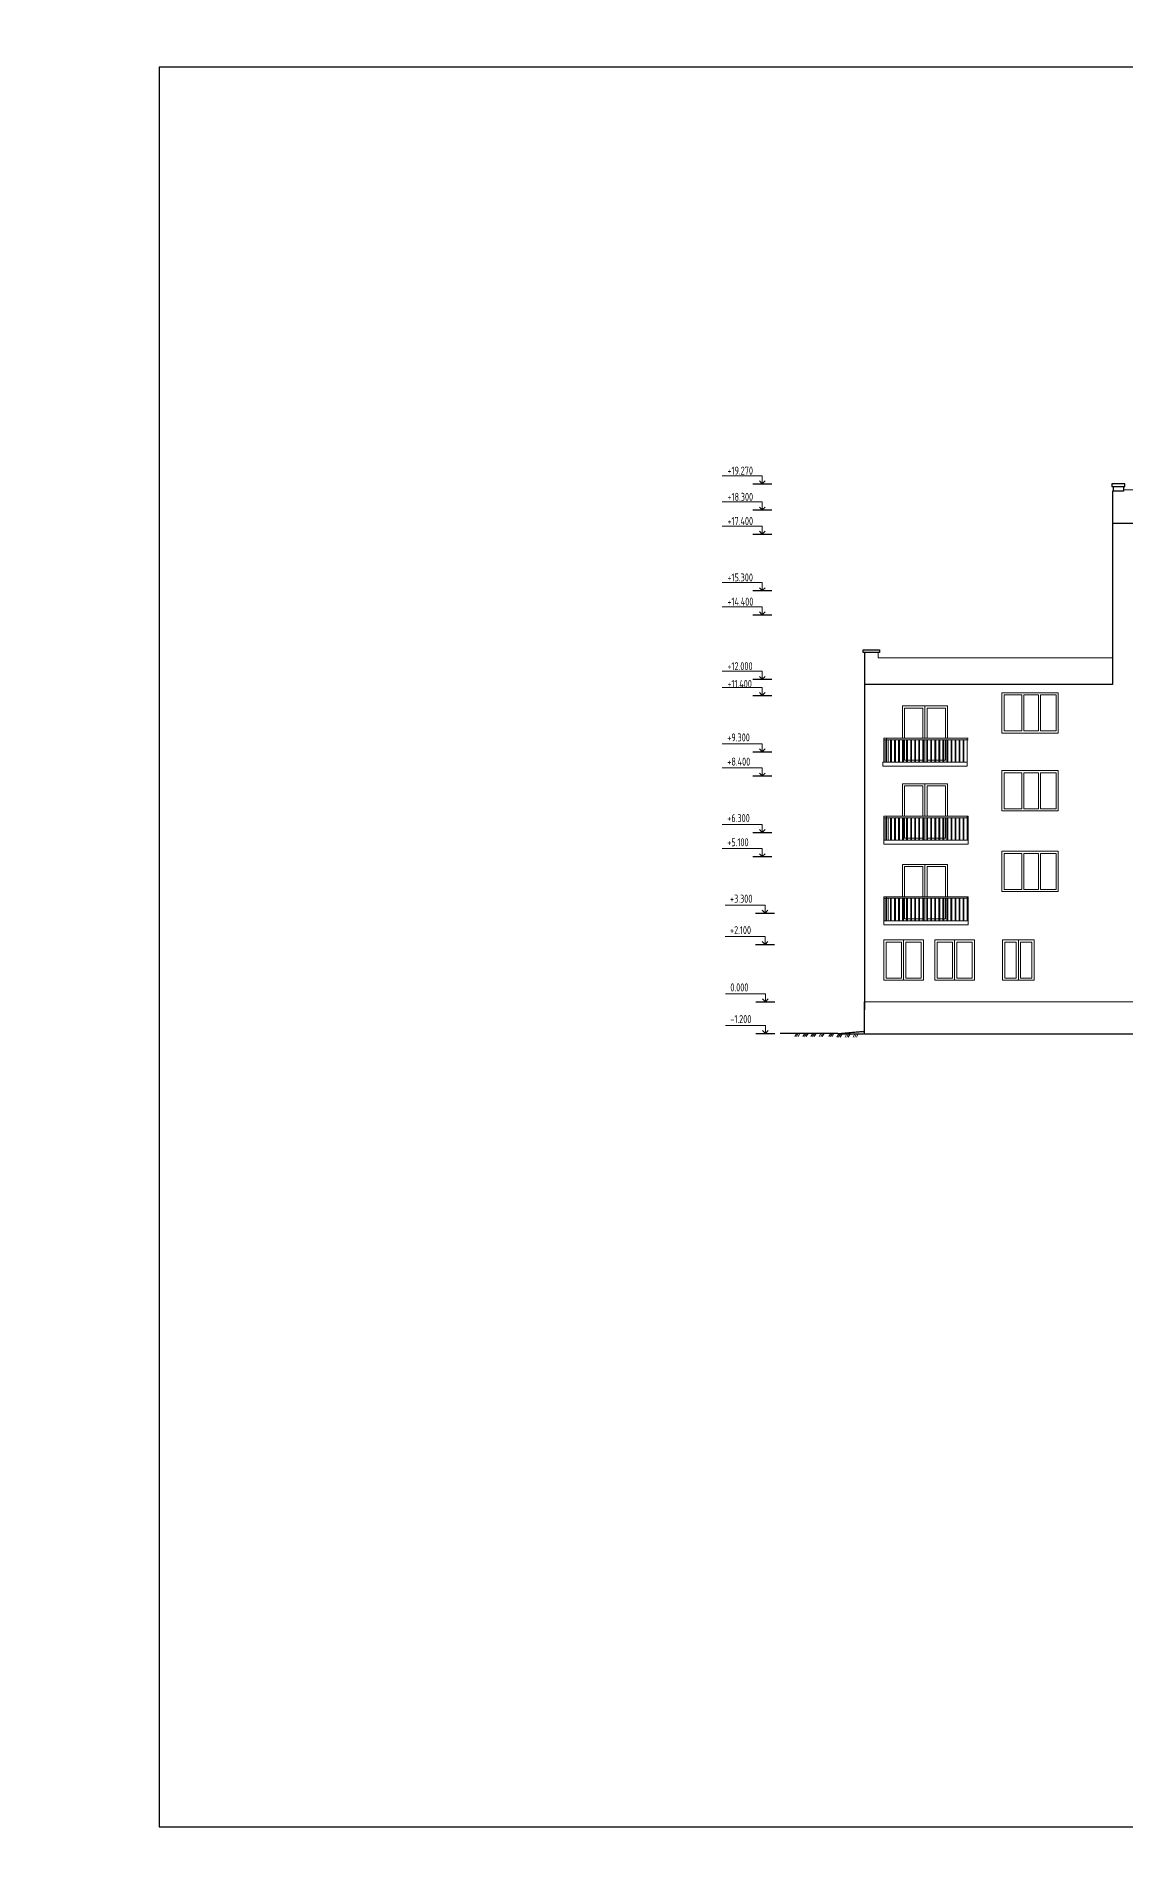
# Model space of a CAD drawing. Header units: millimetres. Extents: x -689206 to 4969298, y -1019800 to 703299.
# Drawn here: x 323711 to 364237, y -492310 to -424549 of the extents above; entities that cross this region are included whole.
import ezdxf

# ---------------------------------------------------------------- set-up
doc = ezdxf.new("R2010")
doc.units = ezdxf.units.MM
doc.layers.add('внешняярамка', color=7, linetype='Continuous', lineweight=5, plot=False)
doc.layers.add('РАЗМЕРЫ', color=7, linetype='Continuous', lineweight=9)
doc.layers.add('Штамп', color=7, linetype='Continuous', lineweight=5)
for name, color, linetype in [('разрез1-1', 7, 'Continuous'), ('разрез2-2', 7, 'Continuous'), ('фасад1', 7, 'Continuous')]:
    doc.layers.add(name, color=color, linetype=linetype)
doc.styles.add('Аннотативный', font='isocteur.ttf', dxfattribs={"width": 0.7, "height": 250})

msp = doc.modelspace()

# ---------------------------------------------------------------- linework, layer by layer
at = {"layer": 'внешняярамка', "lineweight": 5, "ltscale": 50, "const_width": 2.28}
msp.add_lwpolyline([(323711.7, -492309.2), (419533.3, -492309.2), (419533.3, -424549.6), (323711.7, -424549.6), (323711.7, -492309.2)], dxfattribs=at)
at = {"layer": 'РАЗМЕРЫ', "lineweight": 30, "ltscale": 35}
for p, q in [((363753.8, -441467.8), (363753.8, -448667.8)), ((364160.6, -441467.8), (363753.8, -441467.8)), ((382395.8, -442667.8), (363753.8, -442667.8)), ((354473.8, -447467.8), (354473.8, -447367.8)), ((354473.8, -447367.8), (355031.8, -447367.8)), ((354523.8, -447467.8), (354473.8, -447467.8)), ((354523.8, -447467.8), (354523.8, -460467.8)), ((355031.8, -447467.8), (354523.8, -447467.8)), ((355031.8, -447367.8), (355081.8, -447367.8)), ((355081.8, -447467.8), (355031.8, -447467.8)), ((355081.8, -447367.8), (355081.8, -447467.8)), ((363753.8, -448667.8), (354523.8, -448667.8)), ((354523.8, -460467.8), (354523.8, -460767.8)), ((354523.8, -461667.8), (354523.8, -460467.8)), ((392845.8, -461667.8), (354523.8, -461667.8))]:
    msp.add_line(p, q, dxfattribs=at)
at = {"layer": 'РАЗМЕРЫ', "lineweight": 5, "ltscale": 35}
for p, q in [((364160.6, -441291.1), (364160.6, -441416.1)), ((364160.6, -441416.1), (381935.8, -441416.1))]:
    msp.add_line(p, q, dxfattribs=at)
at = {"layer": 'РАЗМЕРЫ', "lineweight": 18, "ltscale": 35}
for p, q in [((355031.8, -447667.8), (355031.8, -447467.8)), ((355031.8, -447667.8), (363753.8, -447667.8)), ((381885.8, -460467.8), (354523.8, -460467.8))]:
    msp.add_line(p, q, dxfattribs=at)
at = {"layer": 'РАЗМЕРЫ', "lineweight": 15, "ltscale": 35}
for p, q in [((359634.3, -450467.8), (359634.6, -448967.5)), ((359634.3, -450467.8), (359634.3, -448967.8)), ((359634.3, -448967.8), (361104.3, -448967.8)), ((359634.3, -448967.8), (359634.3, -450467.8)), ((361734.3, -448967.8), (359634.3, -448967.8)), ((361734.3, -448967.8), (359634.7, -448967.5)), ((359634.7, -448967.5), (359714.7, -448967.5)), ((359714.7, -449047.6), (359714.5, -450387.5)), ((359714.7, -448967.5), (359714.7, -448967.8)), ((359714.7, -449047.6), (360375.7, -449047.7)), ((360375.7, -449047.7), (360375.5, -450387.6)), ((360455.5, -450387.6), (360455.7, -449047.7)), ((360992.5, -449047.7), (360455.7, -449047.7)), ((360992.5, -449047.7), (360992.3, -450387.7)), ((361072.3, -450387.7), (361072.5, -449047.8)), ((361654.3, -449047.8), (361072.5, -449047.8)), ((361734.3, -448967.8), (361104.3, -448967.8)), ((361654.3, -450387.8), (361654.3, -449047.8)), ((361734.3, -450467.8), (361734.3, -448967.8)), ((361734.3, -450467.8), (361734.3, -448967.8)), ((361734.3, -450467.8), (361734.3, -448967.8)), ((361104.3, -450467.8), (359634.3, -450467.8)), ((359634.3, -450467.8), (361734.3, -450467.8)), ((359634.3, -450467.8), (361734.3, -450467.8)), ((359634.3, -450467.8), (361734.3, -450467.8)), ((359714.5, -450387.5), (360375.5, -450387.6)), ((360455.5, -450387.6), (360992.3, -450387.6)), ((361072.3, -450387.6), (361654.3, -450387.6)), ((355242.6, -450657.8), (355242.2, -451557.8)), ((355401.5, -450717.8), (355242.5, -450717.8)), ((355293.3, -450717.8), (355293, -451557.9)), ((359634.3, -453367.8), (359634.6, -451867.5)), ((359634.3, -453367.8), (359634.3, -451867.8)), ((359634.3, -451867.8), (361104.3, -451867.8)), ((359634.3, -451867.8), (359634.3, -453367.8)), ((361734.3, -451867.8), (359634.3, -451867.8)), ((361734.3, -451867.8), (359634.7, -451867.5)), ((359634.7, -451867.5), (359714.7, -451867.5)), ((359714.7, -451947.6), (359714.5, -453287.5)), ((359714.7, -451867.5), (359714.7, -451867.8)), ((359714.7, -451947.6), (360375.7, -451947.7)), ((360375.7, -451947.7), (360375.5, -453287.6)), ((360455.5, -453287.6), (360455.7, -451947.7)), ((360992.5, -451947.7), (360455.7, -451947.7)), ((360992.5, -451947.7), (360992.3, -453287.7)), ((361072.3, -453287.7), (361072.5, -451947.8)), ((361654.3, -451947.8), (361072.5, -451947.8)), ((361734.3, -451867.8), (361104.3, -451867.8)), ((361654.3, -453287.8), (361654.3, -451947.8)), ((361734.3, -453367.8), (361734.3, -451867.8)), ((361734.3, -453367.8), (361734.3, -451867.8)), ((361734.3, -453367.8), (361734.3, -451867.8)), ((359714.5, -453287.5), (360375.5, -453287.6)), ((360455.5, -453287.6), (360992.3, -453287.6)), ((361072.3, -453287.6), (361654.3, -453287.6)), ((355242.6, -453557.8), (355242.2, -454457.8)), ((355401.5, -453617.8), (355242.5, -453617.8)), ((355293.3, -453617.8), (355293, -454457.9)), ((358382.6, -453557.9), (358382.2, -454459.2)), ((361104.3, -453367.8), (359634.3, -453367.8)), ((359634.3, -453367.8), (361734.3, -453367.8)), ((359634.3, -453367.8), (361734.3, -453367.8)), ((359634.3, -453367.8), (361734.3, -453367.8)), ((359634.3, -456367.8), (359634.6, -454867.5)), ((359634.3, -456367.8), (359634.3, -454867.8)), ((359634.3, -454867.8), (361104.3, -454867.8)), ((359634.3, -454867.8), (359634.3, -456367.8)), ((361734.3, -454867.8), (359634.3, -454867.8)), ((361734.3, -454867.8), (359634.7, -454867.5)), ((359634.7, -454867.5), (359714.7, -454867.5)), ((359714.7, -454947.6), (359714.5, -456287.5)), ((359714.7, -454867.5), (359714.7, -454867.8)), ((359714.7, -454947.6), (360375.7, -454947.7)), ((360375.7, -454947.7), (360375.5, -456287.6)), ((360455.5, -456287.6), (360455.7, -454947.7)), ((360992.5, -454947.7), (360455.7, -454947.7)), ((360992.5, -454947.7), (360992.3, -456287.7)), ((361072.3, -456287.7), (361072.5, -454947.8)), ((361654.3, -454947.8), (361072.5, -454947.8)), ((361734.3, -454867.8), (361104.3, -454867.8)), ((361654.3, -456287.8), (361654.3, -454947.8)), ((361734.3, -456367.8), (361734.3, -454867.8)), ((361734.3, -456367.8), (361734.3, -454867.8)), ((361734.3, -456367.8), (361734.3, -454867.8)), ((355241.7, -456557.8), (355241.3, -457457.8)), ((355400.6, -456617.8), (355241.7, -456617.8)), ((355292.5, -456617.8), (355292.1, -457457.9)), ((358381.7, -456557.9), (358381.3, -457459.2)), ((361104.3, -456367.8), (359634.3, -456367.8)), ((359634.3, -456367.8), (361734.3, -456367.8)), ((359634.3, -456367.8), (361734.3, -456367.8)), ((359634.3, -456367.8), (361734.3, -456367.8)), ((359714.5, -456287.5), (360375.5, -456287.6)), ((360455.5, -456287.6), (360992.3, -456287.6)), ((361072.3, -456287.6), (361654.3, -456287.6)), ((356712.8, -458167.8), (355242.3, -458167.8)), ((355242.3, -458167.8), (355242.3, -459667.8)), ((355242.8, -458167.8), (355242.8, -459667.8)), ((356712.8, -458167.8), (355242.8, -458167.8)), ((355242.8, -458167.8), (355242.8, -459667.8)), ((356712.8, -458167.8), (355242.8, -458167.8)), ((355322.8, -459587.8), (355322.8, -458247.8)), ((355322.8, -458247.8), (355897.8, -458247.8)), ((355897.8, -458247.8), (355897.8, -459587.8)), ((355977.8, -459667.8), (355977.8, -458167.8)), ((356057.8, -458247.8), (356632.8, -458247.8)), ((356057.8, -459587.8), (356057.8, -458247.8)), ((356632.8, -458247.8), (356632.8, -459587.8)), ((356712.8, -458167.8), (356712.8, -459667.8)), ((356712.8, -458167.8), (356712.8, -459667.8)), ((356712.8, -458167.8), (356712.8, -459667.8)), ((357140.8, -458167.8), (357140.8, -459667.8)), ((358610.8, -458167.8), (357140.8, -458167.8)), ((357140.8, -458167.8), (357140.8, -459667.8)), ((358610.8, -458167.8), (357140.8, -458167.8)), ((357140.8, -458167.8), (357140.8, -459667.8)), ((358610.8, -458167.8), (357140.8, -458167.8)), ((357220.8, -459587.8), (357220.8, -458247.8)), ((357220.8, -458247.8), (357795.8, -458247.8)), ((357795.8, -458247.8), (357795.8, -459587.8)), ((357875.8, -459667.8), (357875.8, -458167.8)), ((357955.8, -458247.8), (358530.8, -458247.8)), ((357955.8, -459587.8), (357955.8, -458247.8)), ((358530.8, -458247.8), (358530.8, -459587.8)), ((358610.8, -459667.8), (358610.8, -458167.8)), ((358610.8, -458167.8), (358610.8, -459667.8)), ((358610.8, -458167.8), (358610.8, -459667.8)), ((359662.1, -458167.8), (360832.1, -458167.8)), ((359662.1, -458167.8), (359662.1, -459667.8)), ((360832.1, -458167.8), (359662.1, -458167.8)), ((359662.1, -459667.8), (359662.1, -458167.8)), ((359662.1, -458167.8), (359662.1, -459667.8)), ((360832.1, -458167.8), (359662.1, -458167.8)), ((360167.1, -458247.8), (359742.1, -458247.8)), ((359742.1, -458247.8), (359742.1, -459587.8)), ((360247.1, -458167.8), (360167.1, -458167.8)), ((360167.1, -458247.8), (360167.1, -459587.8)), ((360247.1, -459667.8), (360247.1, -458167.8)), ((360247.1, -458167.8), (360327.1, -458167.8)), ((360752.1, -458247.8), (360327.1, -458247.8)), ((360327.1, -458247.8), (360327.1, -459587.8)), ((360752.1, -459587.8), (360752.1, -458247.8)), ((360832.1, -458167.8), (360832.1, -459667.8)), ((360832.1, -459667.8), (360832.1, -458167.8)), ((360832.1, -458167.8), (360832.1, -459667.8)), ((355242.3, -459667.8), (356712.8, -459667.8)), ((356712.8, -459667.8), (355242.8, -459667.8)), ((356712.8, -459667.8), (355242.8, -459667.8)), ((355242.8, -459667.8), (355322.8, -459667.8)), ((355897.8, -459587.8), (355322.8, -459587.8)), ((356632.8, -459587.8), (356057.8, -459587.8)), ((357140.8, -459667.8), (358610.8, -459667.8)), ((358610.8, -459667.8), (357140.8, -459667.8)), ((358610.8, -459667.8), (357140.8, -459667.8)), ((357140.8, -459667.8), (357220.8, -459667.8)), ((357795.8, -459587.8), (357220.8, -459587.8)), ((358530.8, -459587.8), (357955.8, -459587.8)), ((359662.1, -459667.8), (359662.1, -459587.8)), ((360832.1, -459667.8), (359662.1, -459667.8)), ((359662.1, -459667.8), (360832.1, -459667.8)), ((360832.1, -459667.8), (359662.1, -459667.8)), ((359742.1, -459587.8), (360167.1, -459587.8)), ((360327.1, -459587.8), (360752.1, -459587.8))]:
    msp.add_line(p, q, dxfattribs=at)
at = {"layer": 'разрез1-1', "lineweight": 5}
for p, q in [((350720.6, -440893.3), (349231.5, -440893.3)), ((350720.6, -441191.1), (350720.6, -440893.3)), ((350720.6, -441868.3), (349231.5, -441868.3)), ((350720.6, -442166.1), (350720.6, -441868.3)), ((350720.6, -442768.3), (349231.5, -442768.3)), ((350720.6, -443066.1), (350720.6, -442768.3)), ((350720.6, -444868.3), (349231.5, -444868.3)), ((350720.6, -445166.1), (350720.6, -444868.3)), ((350720.6, -445768.3), (349231.5, -445768.3)), ((350720.6, -446066.1), (350720.6, -445768.3)), ((350720.6, -448168.3), (349231.5, -448168.3)), ((350720.6, -448466.1), (350720.6, -448168.3)), ((350720.6, -448768.3), (349231.5, -448768.3)), ((350720.6, -449066.1), (350720.6, -448768.3)), ((350720.6, -450868.3), (349231.5, -450868.3)), ((350720.6, -451166.1), (350720.6, -450868.3)), ((350720.6, -451768.3), (349231.5, -451768.3)), ((350720.6, -452066.1), (350720.6, -451768.3)), ((350720.6, -453868.3), (349231.5, -453868.3)), ((350720.6, -454166.1), (350720.6, -453868.3)), ((350720.6, -454768.3), (349231.5, -454768.3)), ((350720.6, -455066.1), (350720.6, -454768.3)), ((350822.5, -456868.3), (349333.4, -456868.3)), ((350822.5, -457166.1), (350822.5, -456868.3)), ((350822.5, -458038.3), (349333.4, -458038.3)), ((350822.5, -458336.1), (350822.5, -458038.3)), ((350834.1, -460168.3), (349345, -460168.3)), ((350834.1, -460466.1), (350834.1, -460168.3)), ((350834.1, -461348.3), (349345, -461348.3)), ((350834.1, -461646.1), (350834.1, -461348.3))]:
    msp.add_line(p, q, dxfattribs=at)
at = {"layer": 'разрез1-1', "lineweight": 30}
for p, q in [((350720.6, -441191.1), (350615.3, -441085.8)), ((350720.6, -441191.1), (350825.9, -441085.8)), ((350366, -441191.1), (351075.1, -441191.1)), ((363780.6, -441291.1), (363780.6, -441467.8)), ((364160.6, -441291.1), (364160.6, -441467.8)), ((350366, -442166.1), (351075.1, -442166.1)), ((350720.6, -442166.1), (350615.3, -442060.8)), ((350720.6, -442166.1), (350825.9, -442060.8)), ((350366, -443066.1), (351075.1, -443066.1)), ((350720.6, -443066.1), (350615.3, -442960.8)), ((350720.6, -443066.1), (350825.9, -442960.8)), ((350366, -445166.1), (351075.1, -445166.1)), ((350720.6, -445166.1), (350615.3, -445060.8)), ((350720.6, -445166.1), (350825.9, -445060.8)), ((350366, -446066.1), (351075.1, -446066.1)), ((350720.6, -446066.1), (350615.3, -445960.8)), ((350720.6, -446066.1), (350825.9, -445960.8)), ((350366, -448466.1), (351075.1, -448466.1)), ((350720.6, -448466.1), (350615.3, -448360.8)), ((350720.6, -448466.1), (350825.9, -448360.8)), ((350366, -449066.1), (351075.1, -449066.1)), ((350720.6, -449066.1), (350615.3, -448960.8)), ((350720.6, -449066.1), (350825.9, -448960.8)), ((350366, -451166.1), (351075.1, -451166.1)), ((350720.6, -451166.1), (350615.3, -451060.8)), ((350720.6, -451166.1), (350825.9, -451060.8)), ((350720.6, -452066.1), (350615.3, -451960.8)), ((350720.6, -452066.1), (350825.9, -451960.8)), ((350366, -452066.1), (351075.1, -452066.1)), ((350366, -454166.1), (351075.1, -454166.1)), ((350720.6, -454166.1), (350615.3, -454060.8)), ((350720.6, -454166.1), (350825.9, -454060.8)), ((350366, -455066.1), (351075.1, -455066.1)), ((350720.6, -455066.1), (350615.3, -454960.8)), ((350720.6, -455066.1), (350825.9, -454960.8)), ((350467.9, -457166.1), (351177, -457166.1)), ((350822.5, -457166.1), (350717.2, -457060.8)), ((350822.5, -457166.1), (350927.8, -457060.8)), ((350467.9, -458336.1), (351177, -458336.1)), ((350822.5, -458336.1), (350717.2, -458230.8)), ((350822.5, -458336.1), (350927.8, -458230.8)), ((350479.5, -460466.1), (351188.6, -460466.1)), ((350834.1, -460466.1), (350728.8, -460360.8)), ((350834.1, -460466.1), (350939.4, -460360.8)), ((350479.5, -461646.1), (351188.6, -461646.1)), ((350834.1, -461646.1), (350728.8, -461540.8)), ((350834.1, -461646.1), (350939.4, -461540.8))]:
    msp.add_line(p, q, dxfattribs=at)
msp.add_lwpolyline([(364160.6, -441291.1), (364210.6, -441291.1), (364210.6, -441191.1), (363780.6, -441191.1), (363730.6, -441191.1), (363730.6, -441291.1), (364160.6, -441291.1)], dxfattribs=at)
at = {"layer": 'разрез2-2'}
for p, q in [((353534.1, -461646.1), (351386.6, -461646.1)), ((353534.1, -461646.1), (353234.1, -461646.1)), ((353534.1, -461646.1), (354486.8, -461562.1)), ((354486.8, -461582.1), (353534.1, -461666.1)), ((353534.1, -461646.1), (353534.1, -461666.1)), ((353534.1, -461666.1), (354486.8, -461666.1))]:
    msp.add_line(p, q, dxfattribs=at)
at = {"layer": 'разрез2-2', "lineweight": 15}
for points in [[(351999.1, -461646.1), (351929.4, -461765.5)], [(352058.7, -461646.1), (351990.4, -461765.5)], [(352119.6, -461646.1), (352050, -461765.5)], [(352299.9, -461646.1), (352230.2, -461765.5)], [(352359.5, -461646.1), (352291.2, -461765.5)], [(352420.4, -461646.1), (352350.8, -461765.5)], [(352600.7, -461646.1), (352531.1, -461765.5)], [(352660.3, -461646.1), (352592, -461765.5)], [(352721.2, -461646.1), (352651.6, -461765.5)], [(352901.5, -461646.1), (352831.9, -461765.5)], [(352961.1, -461646.1), (352892.8, -461765.5)], [(353266.6, -461646.1), (353197, -461765.5)], [(353326.2, -461646.1), (353257.9, -461765.5)], [(353387.1, -461646.1), (353317.5, -461765.5)], [(353567.4, -461666.1), (353497.8, -461785.5)], [(353627, -461666.1), (353558.7, -461785.5)], [(353687.9, -461666.1), (353618.3, -461785.5)], [(353868.2, -461666.1), (353798.6, -461785.5)], [(353927.8, -461666.1), (353859.5, -461785.5)], [(353988.7, -461666.1), (353919.1, -461785.5)], [(354169, -461666.1), (354099.4, -461785.5)], [(354228.6, -461666.1), (354160.3, -461785.5)]]:
    msp.add_lwpolyline(points, dxfattribs=at)
for points in [[(352952.4, -461765.5), (353020.8, -461646.1)], [(354219.9, -461785.5), (354288.3, -461666.1)]]:
    msp.add_lwpolyline(points, close=True, dxfattribs=at)
at = {"layer": 'фасад1', "color": 7, "lineweight": 15}
for p, q in [((361314.3, -448967.8), (359634.3, -448967.8)), ((359634.3, -450467.8), (361314.3, -450467.8)), ((358382.6, -450657.9), (355242.6, -450657.8)), ((355341.5, -450657.8), (355341.5, -451557.8)), ((358382.5, -450718.3), (355401.5, -450717.8)), ((355941.5, -450717.8), (355941.5, -451557.8)), ((355971.5, -450717.8), (355971.5, -451557.8)), ((356091.5, -450717.8), (356091.5, -451557.8)), ((356121.5, -450717.8), (356121.5, -451557.8)), ((356241.5, -450717.8), (356241.5, -451557.8)), ((356271.5, -450717.8), (356271.5, -451557.8)), ((356391.5, -450717.8), (356391.5, -451557.8)), ((356421.5, -450717.8), (356421.5, -451557.8)), ((356541.5, -450717.8), (356541.5, -451557.8)), ((356571.5, -450717.8), (356571.5, -451557.8)), ((356691.5, -450717.8), (356691.5, -451557.8)), ((356721.5, -450717.8), (356721.5, -451557.8)), ((356841.5, -450717.8), (356841.5, -451557.8)), ((356871.5, -450717.8), (356871.5, -451557.8)), ((356991.5, -450717.8), (356991.5, -451557.8)), ((357021.5, -450717.8), (357021.5, -451557.8)), ((357141.5, -450717.8), (357141.5, -451557.8)), ((357171.5, -450717.8), (357171.5, -451557.8)), ((357291.5, -450717.8), (357291.5, -451557.8)), ((357321.5, -450717.8), (357321.5, -451557.8)), ((357441.5, -450717.8), (357441.5, -451557.8)), ((357471.5, -450717.8), (357471.5, -451557.8)), ((357591.5, -450717.8), (357591.5, -451557.8)), ((357621.5, -450717.8), (357621.5, -451557.8)), ((357741.5, -450717.8), (357741.5, -451557.8)), ((357771.5, -450717.8), (357771.5, -451557.8)), ((357894.6, -450718.2), (357894.6, -451558.2)), ((357924.6, -450718.2), (357924.6, -451558.2)), ((358044.6, -450718.2), (358044.6, -451558.2)), ((358074.6, -450718.2), (358074.6, -451558.2)), ((358194.6, -450718.2), (358194.6, -451558.2)), ((358224.6, -450718.2), (358224.6, -451558.2)), ((358341.5, -451557.8), (358341.5, -450657.8)), ((356091.5, -451477.8), (356011.5, -451477.8)), ((356241.5, -451477.8), (356121.5, -451477.8)), ((356391.5, -451477.8), (356271.5, -451477.8)), ((356541.5, -451477.8), (356421.5, -451477.8)), ((356691.5, -451477.8), (356571.5, -451477.8)), ((356991.5, -451477.8), (356871.5, -451477.8)), ((357141.5, -451477.8), (357021.5, -451477.8)), ((357291.5, -451477.8), (357171.5, -451477.8)), ((357441.5, -451477.8), (357321.5, -451477.8)), ((357531.5, -451477.8), (357471.5, -451477.8)), ((361314.3, -451867.8), (359634.3, -451867.8)), ((358382.6, -453557.9), (355242.6, -453557.8)), ((355341.5, -453557.8), (355341.5, -454457.8)), ((358382.5, -453618.3), (355401.5, -453617.8)), ((355941.5, -453617.8), (355941.5, -454457.8)), ((355971.5, -453617.8), (355971.5, -454457.8)), ((356091.5, -453617.8), (356091.5, -454457.8)), ((356121.5, -453617.8), (356121.5, -454457.8)), ((356241.5, -453617.8), (356241.5, -454457.8)), ((356271.5, -453617.8), (356271.5, -454457.8)), ((356391.5, -453617.8), (356391.5, -454457.8)), ((356421.5, -453617.8), (356421.5, -454457.8)), ((356541.5, -453617.8), (356541.5, -454457.8)), ((356571.5, -453617.8), (356571.5, -454457.8)), ((356691.5, -453617.8), (356691.5, -454457.8)), ((356721.5, -453617.8), (356721.5, -454457.8)), ((356841.5, -453617.8), (356841.5, -454457.8)), ((356871.5, -453617.8), (356871.5, -454457.8)), ((356991.5, -453617.8), (356991.5, -454457.8)), ((357021.5, -453617.8), (357021.5, -454457.8)), ((357141.5, -453617.8), (357141.5, -454457.8)), ((357171.5, -453617.8), (357171.5, -454457.8)), ((357291.5, -453617.8), (357291.5, -454457.8)), ((357321.5, -453617.8), (357321.5, -454457.8)), ((357441.5, -453617.8), (357441.5, -454457.8)), ((357471.5, -453617.8), (357471.5, -454457.8)), ((357591.5, -453617.8), (357591.5, -454457.8)), ((357621.5, -453617.8), (357621.5, -454457.8)), ((357741.5, -453617.8), (357741.5, -454457.8)), ((357771.5, -453617.8), (357771.5, -454457.8)), ((357894.6, -453618.2), (357894.6, -454458.2)), ((357924.6, -453618.2), (357924.6, -454458.2)), ((358044.6, -453618.2), (358044.6, -454458.2)), ((358074.6, -453618.2), (358074.6, -454458.2)), ((358194.6, -453618.2), (358194.6, -454458.2)), ((358224.6, -453618.2), (358224.6, -454458.2)), ((358341.5, -454457.8), (358341.5, -453557.8)), ((359634.3, -453367.8), (361314.3, -453367.8)), ((356091.5, -454377.8), (356011.5, -454377.8)), ((356241.5, -454377.8), (356121.5, -454377.8)), ((356391.5, -454377.8), (356271.5, -454377.8)), ((356541.5, -454377.8), (356421.5, -454377.8)), ((356691.5, -454377.8), (356571.5, -454377.8)), ((356991.5, -454377.8), (356871.5, -454377.8)), ((357141.5, -454377.8), (357021.5, -454377.8)), ((357291.5, -454377.8), (357171.5, -454377.8)), ((357441.5, -454377.8), (357321.5, -454377.8)), ((357531.5, -454377.8), (357471.5, -454377.8)), ((361314.3, -454867.8), (359634.3, -454867.8)), ((358381.7, -456557.9), (355241.7, -456557.8)), ((355340.6, -456557.8), (355340.6, -457457.8)), ((358381.7, -456618.3), (355400.6, -456617.8)), ((355940.6, -456617.8), (355940.6, -457457.8)), ((355970.6, -456617.8), (355970.6, -457457.8)), ((356090.6, -456617.8), (356090.6, -457457.8)), ((356120.6, -456617.8), (356120.6, -457457.8)), ((356240.6, -456617.8), (356240.6, -457457.8)), ((356270.6, -456617.8), (356270.6, -457457.8)), ((356390.6, -456617.8), (356390.6, -457457.8)), ((356420.6, -456617.8), (356420.6, -457457.8)), ((356540.6, -456617.8), (356540.6, -457457.8)), ((356570.6, -456617.8), (356570.6, -457457.8)), ((356690.6, -456617.8), (356690.6, -457457.8)), ((356720.6, -456617.8), (356720.6, -457457.8)), ((356840.6, -456617.8), (356840.6, -457457.8)), ((356870.6, -456617.8), (356870.6, -457457.8)), ((356990.6, -456617.8), (356990.6, -457457.8)), ((357020.6, -456617.8), (357020.6, -457457.8)), ((357140.6, -456617.8), (357140.6, -457457.8)), ((357170.6, -456617.8), (357170.6, -457457.8)), ((357290.6, -456617.8), (357290.6, -457457.8)), ((357320.6, -456617.8), (357320.6, -457457.8)), ((357440.6, -456617.8), (357440.6, -457457.8)), ((357470.6, -456617.8), (357470.6, -457457.8)), ((357590.6, -456617.8), (357590.6, -457457.8)), ((357620.6, -456617.8), (357620.6, -457457.8)), ((357740.6, -456617.8), (357740.6, -457457.8)), ((357770.6, -456617.8), (357770.6, -457457.8)), ((357893.7, -456618.2), (357893.7, -457458.2)), ((357923.7, -456618.2), (357923.7, -457458.2)), ((358043.7, -456618.2), (358043.7, -457458.2)), ((358073.7, -456618.2), (358073.7, -457458.2)), ((358193.7, -456618.2), (358193.7, -457458.2)), ((358223.7, -456618.2), (358223.7, -457458.2)), ((358340.6, -457457.8), (358340.6, -456557.8)), ((359634.3, -456367.8), (361314.3, -456367.8)), ((356090.6, -457377.8), (356010.6, -457377.8)), ((356240.6, -457377.8), (356120.6, -457377.8)), ((356390.6, -457377.8), (356270.6, -457377.8)), ((356540.6, -457377.8), (356420.6, -457377.8)), ((356690.6, -457377.8), (356570.6, -457377.8)), ((356990.6, -457377.8), (356870.6, -457377.8)), ((357140.6, -457377.8), (357020.6, -457377.8)), ((357290.6, -457377.8), (357170.6, -457377.8)), ((357440.6, -457377.8), (357320.6, -457377.8)), ((357530.6, -457377.8), (357470.6, -457377.8))]:
    msp.add_line(p, q, dxfattribs=at)
for points in [[(360802.3, -448967.8), (361734.3, -448967.8), (361734.3, -450467.8), (360802.3, -450467.8)], [(356771.5, -450657.8), (356771.5, -449457.8), (355931.5, -449457.8), (355931.5, -450657.8)], [(356691.5, -450657.8), (356691.5, -449537.8), (356011.5, -449537.8), (356011.5, -450657.8)], [(357611.5, -450657.8), (357611.5, -449457.8), (356771.5, -449457.8), (356771.5, -450657.8)], [(357531.5, -450657.8), (357531.5, -449537.8), (356851.5, -449537.8), (356851.5, -450657.8)], [(356011.5, -450717.8), (356011.5, -451477.8)], [(356771.5, -450717.8), (356771.5, -451557.8)], [(357531.5, -451477.8), (357531.5, -450717.8)], [(355201.7, -451556.5), (358341.7, -451557.8), (358342.5, -451706.5), (355201.7, -451706), (355201.7, -451556.5)], [(360802.3, -451867.8), (361734.3, -451867.8), (361734.3, -453367.8), (360802.3, -453367.8)], [(356771.5, -453557.8), (356771.5, -452357.8), (355931.5, -452357.8), (355931.5, -453557.8)], [(356691.5, -453557.8), (356691.5, -452437.8), (356011.5, -452437.8), (356011.5, -453557.8)], [(357611.5, -453557.8), (357611.5, -452357.8), (356771.5, -452357.8), (356771.5, -453557.8)], [(357531.5, -453557.8), (357531.5, -452437.8), (356851.5, -452437.8), (356851.5, -453557.8)], [(356011.5, -453617.8), (356011.5, -454377.8)], [(356771.5, -453617.8), (356771.5, -454457.8)], [(357531.5, -454377.8), (357531.5, -453617.8)], [(355242.4, -454457.8), (358382.4, -454459.2), (358383.2, -454607.8), (355242.4, -454607.4), (355242.4, -454457.8)], [(356770.6, -456557.8), (356770.6, -455357.8), (355930.6, -455357.8), (355930.6, -456557.8)], [(357610.6, -456557.8), (357610.6, -455357.8), (356770.6, -455357.8), (356770.6, -456557.8)], [(360802.3, -454867.8), (361734.3, -454867.8), (361734.3, -456367.8), (360802.3, -456367.8)], [(356690.6, -456557.8), (356690.6, -455437.8), (356010.6, -455437.8), (356010.6, -456557.8)], [(357530.6, -456557.8), (357530.6, -455437.8), (356850.6, -455437.8), (356850.6, -456557.8)], [(356010.6, -456617.8), (356010.6, -457377.8)], [(356770.6, -456617.8), (356770.6, -457457.8)], [(357530.6, -457377.8), (357530.6, -456617.8)], [(355241.6, -457457.8), (358381.6, -457459.2), (358382.4, -457607.8), (355241.5, -457607.4), (355241.6, -457457.8)]]:
    msp.add_lwpolyline(points, dxfattribs=at)
for points in [[(355491.5, -451557.8), (355401.5, -451557.8), (355401.5, -450717.8), (355491.5, -450717.8)], [(355641.5, -450717.8), (355521.5, -450717.8), (355521.5, -451557.8), (355641.5, -451557.8)], [(355791.5, -451557.8), (355671.5, -451557.8), (355671.5, -450717.8), (355791.5, -450717.8)], [(355931.5, -450717.8), (355821.5, -450717.8), (355821.5, -451557.8), (355931.5, -451557.8)], [(355491.5, -454457.8), (355401.5, -454457.8), (355401.5, -453617.8), (355491.5, -453617.8)], [(355641.5, -453617.8), (355521.5, -453617.8), (355521.5, -454457.8), (355641.5, -454457.8)], [(355791.5, -454457.8), (355671.5, -454457.8), (355671.5, -453617.8), (355791.5, -453617.8)], [(355931.5, -453617.8), (355821.5, -453617.8), (355821.5, -454457.8), (355931.5, -454457.8)], [(355490.6, -457457.8), (355400.6, -457457.8), (355400.6, -456617.8), (355490.6, -456617.8)], [(355640.6, -456617.8), (355520.6, -456617.8), (355520.6, -457457.8), (355640.6, -457457.8)], [(355790.6, -457457.8), (355670.6, -457457.8), (355670.6, -456617.8), (355790.6, -456617.8)], [(355930.6, -456617.8), (355820.6, -456617.8), (355820.6, -457457.8), (355930.6, -457457.8)]]:
    msp.add_lwpolyline(points, close=True, dxfattribs=at)
at = {"layer": 'Штамп', "lineweight": 30}
msp.add_lwpolyline([(328274.6, -491168.4), (418392.5, -491168.4), (418392.5, -425690.4), (328274.6, -425690.4)], close=True, dxfattribs=at)

# ---------------------------------------------------------------- texts
at = {"layer": 'разрез1-1', "lineweight": 30, "char_height": 297.819, "width": 1508.774, "attachment_point": 1, "style": 'Аннотативный'}
for s, insert in [('{\\fISOCPEUR|b0|i0|c204|p34;+19.270\\fISOCPEUR|b0|i0|c0|p34; }', (349423, -440555.8)), ('{\\fISOCPEUR|b0|i0|c204|p34;+18.300\\fISOCPEUR|b0|i0|c0|p34; }', (349423, -441530.8)), ('{\\fISOCPEUR|b0|i0|c204|p34;+17.400\\fISOCPEUR|b0|i0|c0|p34; }', (349423, -442430.8)), ('{\\fISOCPEUR|b0|i0|c204|p34;+15.300\\fISOCPEUR|b0|i0|c0|p34; }', (349423, -444530.8)), ('{\\fISOCPEUR|b0|i0|c204|p34;+14.400\\fISOCPEUR|b0|i0|c0|p34; }', (349423, -445430.8)), ('{\\fISOCPEUR|b0|i0|c204|p34;+12.000\\fISOCPEUR|b0|i0|c0|p34; }', (349423, -447830.8)), ('{\\fISOCPEUR|b0|i0|c204|p34;+11.400\\fISOCPEUR|b0|i0|c0|p34; }', (349423, -448488.3)), ('{\\fISOCPEUR|b0|i0|c204|p34;+9.300\\fISOCPEUR|b0|i0|c0|p34; }', (349416.9, -450482.7)), ('{\\fISOCPEUR|b0|i0|c204|p34;+8.400\\fISOCPEUR|b0|i0|c0|p34; }', (349416.9, -451382.7)), ('{\\fISOCPEUR|b0|i0|c204|p34;+6.300\\fISOCPEUR|b0|i0|c0|p34; }', (349416.9, -453482.7)), ('{\\fISOCPEUR|b0|i0|c204|p34;+5.100\\fISOCPEUR|b0|i0|c0|p34; }', (349416.9, -454382.7)), ('{\\fISOCPEUR|b0|i0|c204|p34;+3.300\\fISOCPEUR|b0|i0|c0|p34; }', (349518.8, -456482.7)), ('{\\fISOCPEUR|b0|i0|c204|p34;+2.100\\fISOCPEUR|b0|i0|c0|p34; }', (349518.8, -457652.7)), ('{\\fISOCPEUR|b0|i0|c204|p34;0.000\\fISOCPEUR|b0|i0|c0|p34; }', (349530.4, -459782.7)), ('{\\fISOCPEUR|b0|i0|c204|p34;-1.200\\fISOCPEUR|b0|i0|c0|p34; }', (349530.4, -460962.7))]:
    msp.add_mtext(s, dxfattribs=dict(at, insert=insert))

doc.saveas('drawing.dxf')
